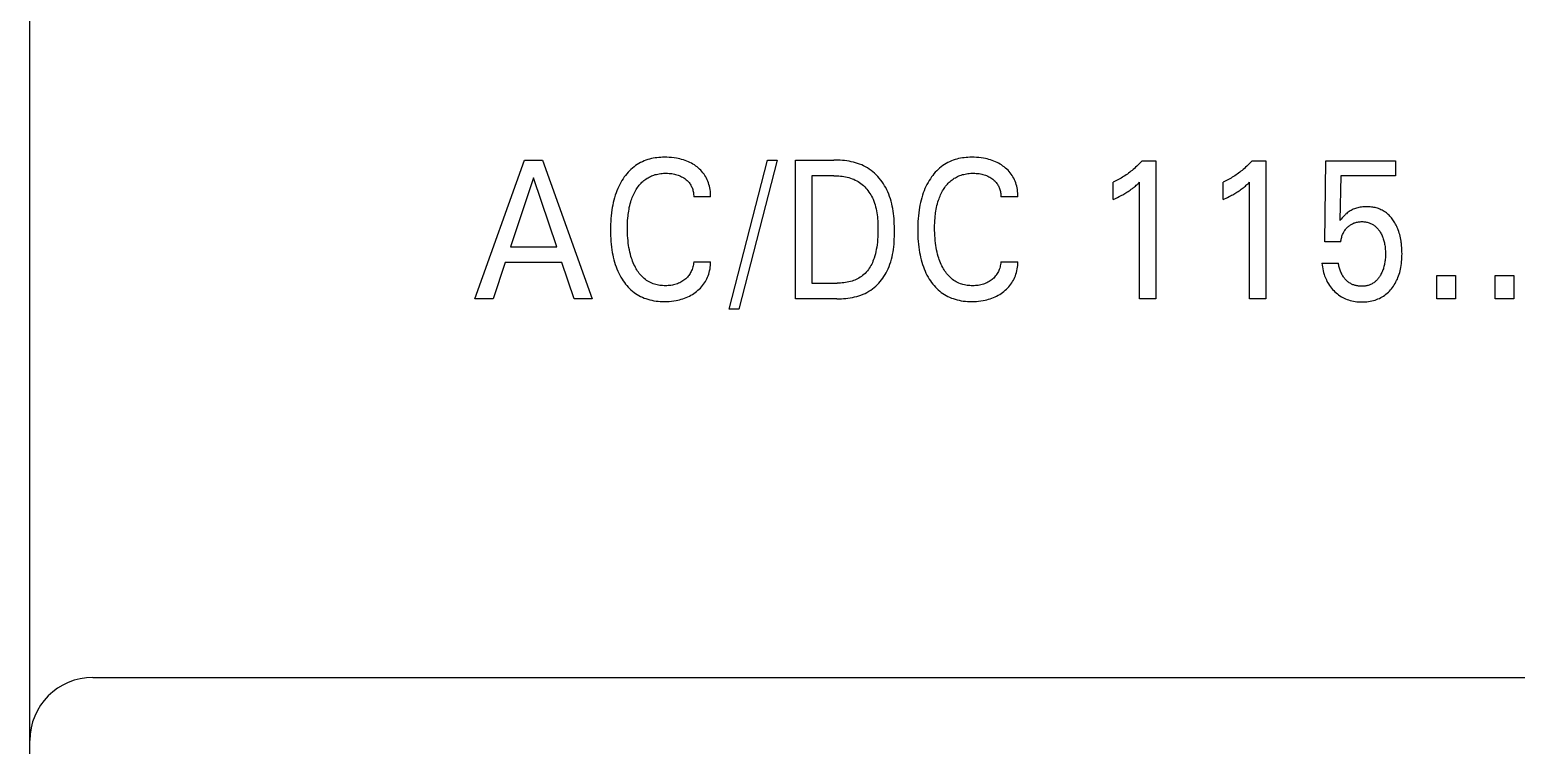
# Model space of a CAD drawing. Extents: x 0 to 420, y 0 to 297.
# Drawn here: x 133.06 to 156.61, y 224.89 to 236.23 of the extents above; entities that cross this region are included whole.
import ezdxf

# ---------------------------------------------------------------- set-up
doc = ezdxf.new("R2010")
doc.units = 0
doc.header["$LTSCALE"] = 23.1
doc.layers.add('10000_FRONT', color=7, linetype='CONTINUOUS')

msp = doc.modelspace()

# ---------------------------------------------------------------- linework, layer by layer
at = {"layer": '10000_FRONT', "color": 7, "linetype": 'CONTINUOUS'}
for p, q in [((133.06, 159.468), (133.06, 247.468)), ((140.11, 231.968), (140.896, 234.168)), ((140.896, 234.168), (141.183, 234.168)), ((141.183, 234.168), (141.969, 231.968)), ((142.684, 234.096), (142.658, 234.079)), ((142.71, 234.112), (142.684, 234.096)), ((142.737, 234.127), (142.71, 234.112)), ((142.765, 234.141), (142.737, 234.127)), ((142.793, 234.153), (142.765, 234.141)), ((142.822, 234.164), (142.793, 234.153)), ((142.852, 234.174), (142.822, 234.164)), ((142.88, 234.183), (142.852, 234.174)), ((142.909, 234.19), (142.88, 234.183)), ((142.938, 234.196), (142.909, 234.19)), ((142.968, 234.201), (142.938, 234.196)), ((142.997, 234.205), (142.968, 234.201)), ((143.027, 234.208), (142.997, 234.205)), ((143.056, 234.21), (143.027, 234.208)), ((143.086, 234.212), (143.056, 234.21)), ((143.116, 234.212), (143.086, 234.212)), ((143.154, 234.212), (143.116, 234.212)), ((143.192, 234.21), (143.154, 234.212)), ((143.229, 234.207), (143.192, 234.21)), ((143.267, 234.202), (143.229, 234.207)), ((143.304, 234.197), (143.267, 234.202)), ((143.332, 234.191), (143.304, 234.197)), ((143.36, 234.185), (143.332, 234.191)), ((143.387, 234.178), (143.36, 234.185)), ((143.415, 234.17), (143.387, 234.178)), ((143.442, 234.161), (143.415, 234.17)), ((143.469, 234.15), (143.442, 234.161)), ((143.494, 234.14), (143.469, 234.15)), ((143.518, 234.128), (143.494, 234.14)), ((143.542, 234.116), (143.518, 234.128)), ((143.566, 234.103), (143.542, 234.116)), ((143.589, 234.089), (143.566, 234.103)), ((143.611, 234.073), (143.589, 234.089)), ((144.139, 231.803), (144.748, 234.168)), ((144.903, 234.168), (144.294, 231.803)), ((144.748, 234.168), (144.903, 234.168)), ((145.19, 231.968), (145.19, 234.168)), ((145.19, 234.168), (145.797, 234.168)), ((145.831, 234.168), (145.797, 234.168)), ((145.866, 234.167), (145.831, 234.168)), ((145.9, 234.165), (145.866, 234.167)), ((145.935, 234.162), (145.9, 234.165)), ((145.97, 234.159), (145.935, 234.162)), ((146.005, 234.154), (145.97, 234.159)), ((146.04, 234.148), (146.005, 234.154)), ((146.074, 234.141), (146.04, 234.148)), ((146.108, 234.133), (146.074, 234.141)), ((146.142, 234.124), (146.108, 234.133)), ((146.175, 234.114), (146.142, 234.124)), ((146.207, 234.103), (146.175, 234.114)), ((146.24, 234.09), (146.207, 234.103)), ((146.271, 234.075), (146.24, 234.09)), ((147.551, 234.096), (147.525, 234.079)), ((147.577, 234.112), (147.551, 234.096)), ((147.604, 234.127), (147.577, 234.112)), ((147.632, 234.141), (147.604, 234.127)), ((147.661, 234.153), (147.632, 234.141)), ((147.689, 234.164), (147.661, 234.153)), ((147.719, 234.174), (147.689, 234.164)), ((147.747, 234.183), (147.719, 234.174)), ((147.776, 234.19), (147.747, 234.183)), ((147.805, 234.196), (147.776, 234.19)), ((147.835, 234.201), (147.805, 234.196)), ((147.864, 234.205), (147.835, 234.201)), ((147.894, 234.208), (147.864, 234.205)), ((147.924, 234.21), (147.894, 234.208)), ((147.953, 234.212), (147.924, 234.21)), ((147.983, 234.212), (147.953, 234.212)), ((148.021, 234.212), (147.983, 234.212)), ((148.059, 234.21), (148.021, 234.212)), ((148.096, 234.207), (148.059, 234.21)), ((148.134, 234.202), (148.096, 234.207)), ((148.171, 234.197), (148.134, 234.202)), ((148.199, 234.191), (148.171, 234.197)), ((148.227, 234.185), (148.199, 234.191)), ((148.255, 234.178), (148.227, 234.185)), ((148.282, 234.17), (148.255, 234.178)), ((148.309, 234.161), (148.282, 234.17)), ((148.336, 234.15), (148.309, 234.161)), ((148.361, 234.14), (148.336, 234.15)), ((148.385, 234.128), (148.361, 234.14)), ((148.409, 234.116), (148.385, 234.128)), ((148.433, 234.103), (148.409, 234.116)), ((148.456, 234.089), (148.433, 234.103)), ((148.478, 234.073), (148.456, 234.089)), ((150.615, 234.085), (150.597, 234.068)), ((150.632, 234.102), (150.615, 234.085)), ((150.649, 234.12), (150.632, 234.102)), ((150.666, 234.138), (150.649, 234.12)), ((150.683, 234.156), (150.666, 234.138)), ((150.683, 234.156), (150.9, 234.156)), ((150.9, 234.156), (150.9, 231.968)), ((152.357, 234.085), (152.339, 234.068)), ((152.374, 234.102), (152.357, 234.085)), ((152.391, 234.12), (152.374, 234.102)), ((152.408, 234.138), (152.391, 234.12)), ((152.424, 234.156), (152.408, 234.138)), ((152.424, 234.156), (152.641, 234.156)), ((152.641, 234.156), (152.641, 231.968)), ((153.575, 232.87), (153.591, 234.156)), ((153.591, 234.156), (154.699, 234.156)), ((154.699, 234.156), (154.699, 233.916)), ((141.041, 233.885), (140.674, 232.792)), ((141.408, 232.792), (141.041, 233.885)), ((142.461, 233.872), (142.442, 233.842)), ((142.479, 233.899), (142.461, 233.872)), ((142.498, 233.924), (142.479, 233.899)), ((142.518, 233.949), (142.498, 233.924)), ((142.539, 233.974), (142.518, 233.949)), ((142.561, 233.997), (142.539, 233.974)), ((142.584, 234.019), (142.561, 233.997)), ((142.608, 234.041), (142.584, 234.019)), ((142.633, 234.061), (142.608, 234.041)), ((142.658, 234.079), (142.633, 234.061)), ((142.791, 233.843), (142.806, 233.855)), ((142.806, 233.855), (142.823, 233.867)), ((142.823, 233.867), (142.84, 233.878)), ((142.84, 233.878), (142.857, 233.888)), ((142.857, 233.888), (142.875, 233.898)), ((142.875, 233.898), (142.893, 233.907)), ((142.893, 233.907), (142.911, 233.915)), ((142.911, 233.915), (142.93, 233.922)), ((142.93, 233.922), (142.949, 233.929)), ((142.949, 233.929), (142.97, 233.936)), ((142.97, 233.936), (142.991, 233.941)), ((142.991, 233.941), (143.013, 233.946)), ((143.013, 233.946), (143.034, 233.95)), ((143.034, 233.95), (143.056, 233.953)), ((143.056, 233.953), (143.078, 233.955)), ((143.078, 233.955), (143.099, 233.957)), ((143.099, 233.957), (143.121, 233.958)), ((143.121, 233.958), (143.143, 233.958)), ((143.143, 233.958), (143.165, 233.958)), ((143.165, 233.958), (143.188, 233.956)), ((143.188, 233.956), (143.21, 233.955)), ((143.21, 233.955), (143.232, 233.952)), ((143.232, 233.952), (143.254, 233.949)), ((143.254, 233.949), (143.274, 233.945)), ((143.274, 233.945), (143.293, 233.94)), ((143.293, 233.94), (143.313, 233.934)), ((143.313, 233.934), (143.332, 233.928)), ((143.332, 233.928), (143.351, 233.921)), ((143.351, 233.921), (143.369, 233.913)), ((143.369, 233.913), (143.386, 233.904)), ((143.386, 233.904), (143.403, 233.895)), ((143.403, 233.895), (143.42, 233.885)), ((143.42, 233.885), (143.436, 233.874)), ((143.436, 233.874), (143.449, 233.864)), ((143.449, 233.864), (143.461, 233.854)), ((143.461, 233.854), (143.473, 233.844)), ((143.632, 234.058), (143.611, 234.073)), ((143.653, 234.041), (143.632, 234.058)), ((143.673, 234.024), (143.653, 234.041)), ((143.691, 234.005), (143.673, 234.024)), ((143.709, 233.986), (143.691, 234.005)), ((143.726, 233.966), (143.709, 233.986)), ((143.742, 233.945), (143.726, 233.966)), ((143.757, 233.924), (143.742, 233.945)), ((143.77, 233.901), (143.757, 233.924)), ((143.783, 233.879), (143.77, 233.901)), ((143.794, 233.855), (143.783, 233.879)), ((143.804, 233.831), (143.794, 233.855)), ((145.452, 233.919), (145.452, 232.218)), ((145.797, 233.919), (145.452, 233.919)), ((145.797, 233.919), (145.823, 233.919)), ((145.823, 233.919), (145.85, 233.918)), ((145.85, 233.918), (145.877, 233.916)), ((145.877, 233.916), (145.904, 233.914)), ((145.904, 233.914), (145.932, 233.91)), ((145.932, 233.91), (145.959, 233.906)), ((145.959, 233.906), (145.985, 233.901)), ((145.985, 233.901), (146.012, 233.896)), ((146.012, 233.896), (146.038, 233.889)), ((146.038, 233.889), (146.064, 233.881)), ((146.064, 233.881), (146.09, 233.872)), ((146.09, 233.872), (146.115, 233.862)), ((146.115, 233.862), (146.139, 233.851)), ((146.139, 233.851), (146.163, 233.839)), ((146.302, 234.06), (146.271, 234.075)), ((146.332, 234.043), (146.302, 234.06)), ((146.361, 234.023), (146.332, 234.043)), ((146.39, 234.003), (146.361, 234.023)), ((146.418, 233.98), (146.39, 234.003)), ((146.445, 233.957), (146.418, 233.98)), ((146.471, 233.932), (146.445, 233.957)), ((146.496, 233.906), (146.471, 233.932)), ((146.519, 233.879), (146.496, 233.906)), ((146.542, 233.85), (146.519, 233.879)), ((146.563, 233.821), (146.542, 233.85)), ((147.328, 233.872), (147.309, 233.842)), ((147.346, 233.899), (147.328, 233.872)), ((147.365, 233.924), (147.346, 233.899)), ((147.385, 233.949), (147.365, 233.924)), ((147.406, 233.974), (147.385, 233.949)), ((147.428, 233.997), (147.406, 233.974)), ((147.451, 234.019), (147.428, 233.997)), ((147.475, 234.041), (147.451, 234.019)), ((147.5, 234.061), (147.475, 234.041)), ((147.525, 234.079), (147.5, 234.061)), ((147.658, 233.843), (147.674, 233.855)), ((147.674, 233.855), (147.69, 233.867)), ((147.69, 233.867), (147.707, 233.878)), ((147.707, 233.878), (147.724, 233.888)), ((147.724, 233.888), (147.742, 233.898)), ((147.742, 233.898), (147.76, 233.907)), ((147.76, 233.907), (147.779, 233.915)), ((147.779, 233.915), (147.797, 233.922)), ((147.797, 233.922), (147.816, 233.929)), ((147.816, 233.929), (147.837, 233.936)), ((147.837, 233.936), (147.858, 233.941)), ((147.858, 233.941), (147.88, 233.946)), ((147.88, 233.946), (147.901, 233.95)), ((147.901, 233.95), (147.923, 233.953)), ((147.923, 233.953), (147.945, 233.955)), ((147.945, 233.955), (147.967, 233.957)), ((147.967, 233.957), (147.988, 233.958)), ((147.988, 233.958), (148.01, 233.958)), ((148.01, 233.958), (148.033, 233.958)), ((148.033, 233.958), (148.055, 233.956)), ((148.055, 233.956), (148.077, 233.955)), ((148.077, 233.955), (148.099, 233.952)), ((148.099, 233.952), (148.121, 233.949)), ((148.121, 233.949), (148.141, 233.945)), ((148.141, 233.945), (148.16, 233.94)), ((148.16, 233.94), (148.18, 233.934)), ((148.18, 233.934), (148.199, 233.928)), ((148.199, 233.928), (148.218, 233.921)), ((148.218, 233.921), (148.236, 233.913)), ((148.236, 233.913), (148.254, 233.904)), ((148.254, 233.904), (148.271, 233.895)), ((148.271, 233.895), (148.287, 233.885)), ((148.287, 233.885), (148.303, 233.874)), ((148.303, 233.874), (148.316, 233.864)), ((148.316, 233.864), (148.328, 233.854)), ((148.328, 233.854), (148.34, 233.844)), ((148.499, 234.058), (148.478, 234.073)), ((148.52, 234.041), (148.499, 234.058)), ((148.54, 234.024), (148.52, 234.041)), ((148.559, 234.005), (148.54, 234.024)), ((148.577, 233.986), (148.559, 234.005)), ((148.594, 233.966), (148.577, 233.986)), ((148.609, 233.945), (148.594, 233.966)), ((148.624, 233.924), (148.609, 233.945)), ((148.637, 233.901), (148.624, 233.924)), ((148.65, 233.879), (148.637, 233.901)), ((148.661, 233.855), (148.65, 233.879)), ((148.671, 233.831), (148.661, 233.855)), ((150.308, 233.859), (150.288, 233.848)), ((150.329, 233.87), (150.308, 233.859)), ((150.349, 233.882), (150.329, 233.87)), ((150.37, 233.894), (150.349, 233.882)), ((150.39, 233.906), (150.37, 233.894)), ((150.41, 233.919), (150.39, 233.906)), ((150.429, 233.933), (150.41, 233.919)), ((150.449, 233.946), (150.429, 233.933)), ((150.468, 233.96), (150.449, 233.946)), ((150.487, 233.974), (150.468, 233.96)), ((150.506, 233.989), (150.487, 233.974)), ((150.524, 234.004), (150.506, 233.989)), ((150.542, 234.019), (150.524, 234.004)), ((150.561, 234.035), (150.542, 234.019)), ((150.579, 234.052), (150.561, 234.035)), ((150.597, 234.068), (150.579, 234.052)), ((152.05, 233.859), (152.029, 233.848)), ((152.071, 233.87), (152.05, 233.859)), ((152.091, 233.882), (152.071, 233.87)), ((152.111, 233.894), (152.091, 233.882)), ((152.131, 233.906), (152.111, 233.894)), ((152.151, 233.919), (152.131, 233.906)), ((152.171, 233.933), (152.151, 233.919)), ((152.19, 233.946), (152.171, 233.933)), ((152.21, 233.96), (152.19, 233.946)), ((152.229, 233.974), (152.21, 233.96)), ((152.247, 233.989), (152.229, 233.974)), ((152.266, 234.004), (152.247, 233.989)), ((152.284, 234.019), (152.266, 234.004)), ((152.303, 234.035), (152.284, 234.019)), ((152.321, 234.052), (152.303, 234.035)), ((152.339, 234.068), (152.321, 234.052)), ((153.831, 233.916), (153.816, 233.208)), ((154.699, 233.916), (153.831, 233.916)), ((142.349, 233.647), (142.336, 233.609)), ((142.362, 233.681), (142.349, 233.647)), ((142.376, 233.714), (142.362, 233.681)), ((142.391, 233.747), (142.376, 233.714)), ((142.406, 233.779), (142.391, 233.747)), ((142.423, 233.811), (142.406, 233.779)), ((142.442, 233.842), (142.423, 233.811)), ((142.615, 233.597), (142.624, 233.618)), ((142.624, 233.618), (142.634, 233.639)), ((142.634, 233.639), (142.644, 233.659)), ((142.644, 233.659), (142.655, 233.679)), ((142.655, 233.679), (142.667, 233.699)), ((142.667, 233.699), (142.678, 233.717)), ((142.678, 233.717), (142.69, 233.734)), ((142.69, 233.734), (142.703, 233.752)), ((142.703, 233.752), (142.716, 233.768)), ((142.716, 233.768), (142.73, 233.784)), ((142.73, 233.784), (142.744, 233.8)), ((142.744, 233.8), (142.759, 233.815)), ((142.759, 233.815), (142.774, 233.829)), ((142.774, 233.829), (142.791, 233.843)), ((143.473, 233.844), (143.485, 233.833)), ((143.485, 233.833), (143.495, 233.822)), ((143.495, 233.822), (143.506, 233.81)), ((143.506, 233.81), (143.515, 233.797)), ((143.515, 233.797), (143.524, 233.785)), ((143.524, 233.785), (143.532, 233.772)), ((143.532, 233.772), (143.54, 233.758)), ((143.54, 233.758), (143.546, 233.744)), ((143.546, 233.744), (143.553, 233.73)), ((143.553, 233.73), (143.558, 233.716)), ((143.558, 233.716), (143.563, 233.701)), ((143.563, 233.701), (143.567, 233.685)), ((143.567, 233.685), (143.571, 233.669)), ((143.571, 233.669), (143.574, 233.652)), ((143.574, 233.652), (143.576, 233.635)), ((143.576, 233.635), (143.578, 233.619)), ((143.578, 233.619), (143.579, 233.602)), ((143.813, 233.807), (143.804, 233.831)), ((143.821, 233.782), (143.813, 233.807)), ((143.829, 233.755), (143.821, 233.782)), ((143.835, 233.727), (143.829, 233.755)), ((143.84, 233.699), (143.835, 233.727)), ((143.844, 233.67), (143.84, 233.699)), ((143.846, 233.642), (143.844, 233.67)), ((143.847, 233.614), (143.846, 233.642)), ((146.163, 233.839), (146.186, 233.826)), ((146.186, 233.826), (146.208, 233.811)), ((146.208, 233.811), (146.229, 233.796)), ((146.229, 233.796), (146.249, 233.779)), ((146.249, 233.779), (146.269, 233.762)), ((146.269, 233.762), (146.288, 233.743)), ((146.288, 233.743), (146.306, 233.724)), ((146.306, 233.724), (146.323, 233.704)), ((146.323, 233.704), (146.34, 233.683)), ((146.34, 233.683), (146.355, 233.661)), ((146.355, 233.661), (146.37, 233.639)), ((146.37, 233.639), (146.384, 233.616)), ((146.384, 233.616), (146.397, 233.593)), ((146.584, 233.791), (146.563, 233.821)), ((146.603, 233.761), (146.584, 233.791)), ((146.621, 233.73), (146.603, 233.761)), ((146.637, 233.698), (146.621, 233.73)), ((146.653, 233.665), (146.637, 233.698)), ((146.668, 233.628), (146.653, 233.665)), ((146.683, 233.591), (146.668, 233.628)), ((147.216, 233.647), (147.204, 233.609)), ((147.229, 233.681), (147.216, 233.647)), ((147.243, 233.714), (147.229, 233.681)), ((147.258, 233.747), (147.243, 233.714)), ((147.274, 233.779), (147.258, 233.747)), ((147.291, 233.811), (147.274, 233.779)), ((147.309, 233.842), (147.291, 233.811)), ((147.482, 233.597), (147.491, 233.618)), ((147.491, 233.618), (147.501, 233.639)), ((147.501, 233.639), (147.511, 233.659)), ((147.511, 233.659), (147.522, 233.679)), ((147.522, 233.679), (147.534, 233.699)), ((147.534, 233.699), (147.546, 233.717)), ((147.546, 233.717), (147.558, 233.734)), ((147.558, 233.734), (147.57, 233.752)), ((147.57, 233.752), (147.583, 233.768)), ((147.583, 233.768), (147.597, 233.784)), ((147.597, 233.784), (147.611, 233.8)), ((147.611, 233.8), (147.626, 233.815)), ((147.626, 233.815), (147.642, 233.829)), ((147.642, 233.829), (147.658, 233.843)), ((148.34, 233.844), (148.352, 233.833)), ((148.352, 233.833), (148.362, 233.822)), ((148.362, 233.822), (148.373, 233.81)), ((148.373, 233.81), (148.382, 233.797)), ((148.382, 233.797), (148.391, 233.785)), ((148.391, 233.785), (148.399, 233.772)), ((148.399, 233.772), (148.407, 233.758)), ((148.407, 233.758), (148.413, 233.744)), ((148.413, 233.744), (148.42, 233.73)), ((148.42, 233.73), (148.425, 233.716)), ((148.425, 233.716), (148.43, 233.701)), ((148.43, 233.701), (148.434, 233.685)), ((148.434, 233.685), (148.438, 233.669)), ((148.438, 233.669), (148.441, 233.652)), ((148.441, 233.652), (148.443, 233.635)), ((148.443, 233.635), (148.445, 233.619)), ((148.445, 233.619), (148.446, 233.602)), ((148.68, 233.807), (148.671, 233.831)), ((148.688, 233.782), (148.68, 233.807)), ((148.696, 233.755), (148.688, 233.782)), ((148.702, 233.727), (148.696, 233.755)), ((148.707, 233.699), (148.702, 233.727)), ((148.711, 233.67), (148.707, 233.699)), ((148.713, 233.642), (148.711, 233.67)), ((148.714, 233.614), (148.713, 233.642)), ((150.245, 233.827), (150.224, 233.818)), ((150.224, 233.543), (150.224, 233.818)), ((150.267, 233.838), (150.245, 233.827)), ((150.288, 233.848), (150.267, 233.838)), ((150.359, 233.609), (150.376, 233.618)), ((150.376, 233.618), (150.393, 233.628)), ((150.393, 233.628), (150.41, 233.637)), ((150.41, 233.637), (150.426, 233.647)), ((150.426, 233.647), (150.443, 233.658)), ((150.443, 233.658), (150.46, 233.669)), ((150.46, 233.669), (150.478, 233.68)), ((150.478, 233.68), (150.495, 233.692)), ((150.495, 233.692), (150.511, 233.704)), ((150.511, 233.704), (150.528, 233.716)), ((150.528, 233.716), (150.54, 233.726)), ((150.54, 233.726), (150.552, 233.735)), ((150.552, 233.735), (150.564, 233.745)), ((150.564, 233.745), (150.577, 233.756)), ((150.577, 233.756), (150.589, 233.767)), ((150.589, 233.767), (150.602, 233.778)), ((150.602, 233.778), (150.616, 233.791)), ((150.616, 233.791), (150.63, 233.803)), ((150.63, 233.803), (150.643, 233.816)), ((150.643, 231.968), (150.643, 233.816)), ((151.987, 233.827), (151.966, 233.818)), ((151.966, 233.543), (151.966, 233.818)), ((152.008, 233.838), (151.987, 233.827)), ((152.029, 233.848), (152.008, 233.838)), ((152.101, 233.609), (152.118, 233.618)), ((152.118, 233.618), (152.135, 233.628)), ((152.135, 233.628), (152.151, 233.637)), ((152.151, 233.637), (152.168, 233.647)), ((152.168, 233.647), (152.185, 233.658)), ((152.185, 233.658), (152.202, 233.669)), ((152.202, 233.669), (152.219, 233.68)), ((152.219, 233.68), (152.236, 233.692)), ((152.236, 233.692), (152.253, 233.704)), ((152.253, 233.704), (152.27, 233.716)), ((152.27, 233.716), (152.282, 233.726)), ((152.282, 233.726), (152.294, 233.735)), ((152.294, 233.735), (152.305, 233.745)), ((152.305, 233.745), (152.318, 233.756)), ((152.318, 233.756), (152.331, 233.767)), ((152.331, 233.767), (152.344, 233.778)), ((152.344, 233.778), (152.358, 233.791)), ((152.358, 233.791), (152.371, 233.803)), ((152.371, 233.803), (152.385, 233.816)), ((152.385, 231.968), (152.385, 233.816)), ((142.289, 233.415), (142.282, 233.376)), ((142.296, 233.455), (142.289, 233.415)), ((142.305, 233.494), (142.296, 233.455)), ((142.314, 233.533), (142.305, 233.494)), ((142.325, 233.571), (142.314, 233.533)), ((142.336, 233.609), (142.325, 233.571)), ((142.549, 233.36), (142.554, 233.389)), ((142.554, 233.389), (142.559, 233.418)), ((142.559, 233.418), (142.566, 233.447)), ((142.566, 233.447), (142.573, 233.475)), ((142.573, 233.475), (142.581, 233.504)), ((142.581, 233.504), (142.59, 233.532)), ((142.59, 233.532), (142.598, 233.554)), ((142.598, 233.554), (142.606, 233.575)), ((142.606, 233.575), (142.615, 233.597)), ((143.579, 233.602), (143.579, 233.585)), ((143.847, 233.585), (143.579, 233.585)), ((143.847, 233.585), (143.847, 233.614)), ((146.397, 233.593), (146.409, 233.569)), ((146.409, 233.569), (146.42, 233.545)), ((146.42, 233.545), (146.432, 233.516)), ((146.432, 233.516), (146.443, 233.486)), ((146.443, 233.486), (146.453, 233.456)), ((146.453, 233.456), (146.461, 233.426)), ((146.461, 233.426), (146.469, 233.395)), ((146.469, 233.395), (146.475, 233.364)), ((146.695, 233.553), (146.683, 233.591)), ((146.707, 233.515), (146.695, 233.553)), ((146.717, 233.476), (146.707, 233.515)), ((146.725, 233.438), (146.717, 233.476)), ((146.733, 233.398), (146.725, 233.438)), ((146.739, 233.359), (146.733, 233.398)), ((147.156, 233.415), (147.15, 233.376)), ((147.163, 233.455), (147.156, 233.415)), ((147.172, 233.494), (147.163, 233.455)), ((147.181, 233.533), (147.172, 233.494)), ((147.192, 233.571), (147.181, 233.533)), ((147.204, 233.609), (147.192, 233.571)), ((147.416, 233.36), (147.421, 233.389)), ((147.421, 233.389), (147.426, 233.418)), ((147.426, 233.418), (147.433, 233.447)), ((147.433, 233.447), (147.44, 233.475)), ((147.44, 233.475), (147.448, 233.504)), ((147.448, 233.504), (147.457, 233.532)), ((147.457, 233.532), (147.465, 233.554)), ((147.465, 233.554), (147.473, 233.575)), ((147.473, 233.575), (147.482, 233.597)), ((148.446, 233.602), (148.446, 233.585)), ((148.714, 233.585), (148.446, 233.585)), ((148.714, 233.585), (148.714, 233.614)), ((150.224, 233.543), (150.248, 233.554)), ((150.248, 233.554), (150.271, 233.565)), ((150.271, 233.565), (150.295, 233.576)), ((150.295, 233.576), (150.318, 233.588)), ((150.318, 233.588), (150.342, 233.6)), ((150.342, 233.6), (150.359, 233.609)), ((151.966, 233.543), (151.99, 233.554)), ((151.99, 233.554), (152.013, 233.565)), ((152.013, 233.565), (152.037, 233.576)), ((152.037, 233.576), (152.06, 233.588)), ((152.06, 233.588), (152.083, 233.6)), ((152.083, 233.6), (152.101, 233.609)), ((154.01, 233.379), (153.994, 233.37)), ((154.028, 233.387), (154.01, 233.379)), ((154.045, 233.394), (154.028, 233.387)), ((154.063, 233.4), (154.045, 233.394)), ((154.081, 233.406), (154.063, 233.4)), ((154.099, 233.411), (154.081, 233.406)), ((154.118, 233.416), (154.099, 233.411)), ((154.138, 233.419), (154.118, 233.416)), ((154.158, 233.423), (154.138, 233.419)), ((154.179, 233.425), (154.158, 233.423)), ((154.199, 233.427), (154.179, 233.425)), ((154.22, 233.428), (154.199, 233.427)), ((154.241, 233.428), (154.22, 233.428)), ((154.26, 233.428), (154.241, 233.428)), ((154.279, 233.427), (154.26, 233.428)), ((154.298, 233.425), (154.279, 233.427)), ((154.317, 233.423), (154.298, 233.425)), ((154.336, 233.421), (154.317, 233.423)), ((154.355, 233.417), (154.336, 233.421)), ((154.373, 233.413), (154.355, 233.417)), ((154.392, 233.409), (154.373, 233.413)), ((154.41, 233.403), (154.392, 233.409)), ((154.429, 233.397), (154.41, 233.403)), ((154.448, 233.389), (154.429, 233.397)), ((154.466, 233.381), (154.448, 233.389)), ((154.484, 233.372), (154.466, 233.381)), ((142.262, 233.149), (142.261, 233.104)), ((142.264, 233.195), (142.262, 233.149)), ((142.267, 233.24), (142.264, 233.195)), ((142.271, 233.286), (142.267, 233.24)), ((142.276, 233.331), (142.271, 233.286)), ((142.282, 233.376), (142.276, 233.331)), ((142.529, 233.132), (142.53, 233.17)), ((142.53, 233.17), (142.532, 233.208)), ((142.532, 233.208), (142.535, 233.246)), ((142.535, 233.246), (142.538, 233.283)), ((142.538, 233.283), (142.541, 233.307)), ((142.541, 233.307), (142.544, 233.33)), ((142.544, 233.33), (142.549, 233.36)), ((146.475, 233.364), (146.481, 233.332)), ((146.481, 233.332), (146.485, 233.301)), ((146.485, 233.301), (146.489, 233.269)), ((146.489, 233.269), (146.492, 233.238)), ((146.492, 233.238), (146.494, 233.206)), ((146.494, 233.206), (146.496, 233.174)), ((146.496, 233.174), (146.497, 233.142)), ((146.745, 233.319), (146.739, 233.359)), ((146.749, 233.279), (146.745, 233.319)), ((146.753, 233.239), (146.749, 233.279)), ((146.755, 233.199), (146.753, 233.239)), ((146.757, 233.158), (146.755, 233.199)), ((146.759, 233.118), (146.757, 233.158)), ((147.129, 233.149), (147.128, 233.104)), ((147.131, 233.195), (147.129, 233.149)), ((147.134, 233.24), (147.131, 233.195)), ((147.138, 233.286), (147.134, 233.24)), ((147.143, 233.331), (147.138, 233.286)), ((147.15, 233.376), (147.143, 233.331)), ((147.396, 233.132), (147.397, 233.17)), ((147.397, 233.17), (147.399, 233.208)), ((147.399, 233.208), (147.402, 233.246)), ((147.402, 233.246), (147.405, 233.283)), ((147.405, 233.283), (147.408, 233.307)), ((147.408, 233.307), (147.411, 233.33)), ((147.411, 233.33), (147.416, 233.36)), ((153.834, 233.23), (153.816, 233.208)), ((153.853, 233.251), (153.834, 233.23)), ((153.869, 233.27), (153.853, 233.251)), ((153.887, 233.288), (153.869, 233.27)), ((153.897, 233.298), (153.887, 233.288)), ((153.907, 233.308), (153.897, 233.298)), ((153.918, 233.317), (153.907, 233.308)), ((153.932, 233.329), (153.918, 233.317)), ((153.947, 233.34), (153.932, 233.329)), ((153.962, 233.351), (153.947, 233.34)), ((153.978, 233.361), (153.962, 233.351)), ((153.994, 233.37), (153.978, 233.361)), ((153.983, 233.14), (153.994, 233.147)), ((153.994, 233.147), (154.006, 233.153)), ((154.006, 233.153), (154.018, 233.159)), ((154.018, 233.159), (154.03, 233.165)), ((154.03, 233.165), (154.042, 233.17)), ((154.042, 233.17), (154.055, 233.174)), ((154.055, 233.174), (154.068, 233.178)), ((154.068, 233.178), (154.081, 233.181)), ((154.081, 233.181), (154.095, 233.184)), ((154.095, 233.184), (154.108, 233.187)), ((154.108, 233.187), (154.122, 233.189)), ((154.122, 233.189), (154.136, 233.19)), ((154.136, 233.19), (154.151, 233.191)), ((154.151, 233.191), (154.165, 233.191)), ((154.165, 233.191), (154.179, 233.191)), ((154.179, 233.191), (154.193, 233.19)), ((154.193, 233.19), (154.208, 233.189)), ((154.208, 233.189), (154.222, 233.187)), ((154.222, 233.187), (154.236, 233.184)), ((154.236, 233.184), (154.25, 233.182)), ((154.25, 233.182), (154.264, 233.178)), ((154.264, 233.178), (154.277, 233.174)), ((154.277, 233.174), (154.29, 233.169)), ((154.29, 233.169), (154.303, 233.164)), ((154.303, 233.164), (154.315, 233.159)), ((154.315, 233.159), (154.327, 233.153)), ((154.327, 233.153), (154.338, 233.146)), ((154.338, 233.146), (154.35, 233.139)), ((154.502, 233.363), (154.484, 233.372)), ((154.519, 233.352), (154.502, 233.363)), ((154.536, 233.341), (154.519, 233.352)), ((154.552, 233.329), (154.536, 233.341)), ((154.566, 233.318), (154.552, 233.329)), ((154.58, 233.305), (154.566, 233.318)), ((154.594, 233.293), (154.58, 233.305)), ((154.607, 233.279), (154.594, 233.293)), ((154.62, 233.266), (154.607, 233.279)), ((154.632, 233.251), (154.62, 233.266)), ((154.643, 233.237), (154.632, 233.251)), ((154.655, 233.222), (154.643, 233.237)), ((154.665, 233.206), (154.655, 233.222)), ((154.677, 233.189), (154.665, 233.206)), ((154.687, 233.171), (154.677, 233.189)), ((154.697, 233.153), (154.687, 233.171)), ((154.707, 233.135), (154.697, 233.153)), ((142.261, 233.104), (142.26, 233.058)), ((142.26, 233.058), (142.261, 233.013)), ((142.261, 233.013), (142.262, 232.968)), ((142.262, 232.968), (142.264, 232.923)), ((142.264, 232.923), (142.267, 232.878)), ((142.529, 233.094), (142.529, 233.132)), ((142.529, 233.053), (142.529, 233.094)), ((142.53, 233.013), (142.529, 233.053)), ((142.532, 232.972), (142.53, 233.013)), ((142.535, 232.931), (142.532, 232.972)), ((142.538, 232.891), (142.535, 232.931)), ((146.494, 232.95), (146.491, 232.907)), ((146.496, 232.993), (146.494, 232.95)), ((146.497, 233.035), (146.496, 232.993)), ((146.497, 233.142), (146.498, 233.11)), ((146.498, 233.079), (146.497, 233.035)), ((146.498, 233.11), (146.498, 233.079)), ((146.755, 232.873), (146.757, 232.914)), ((146.757, 232.914), (146.758, 232.955)), ((146.758, 232.955), (146.759, 232.996)), ((146.759, 233.077), (146.759, 233.118)), ((146.76, 233.036), (146.759, 233.077)), ((146.759, 232.996), (146.76, 233.036)), ((147.128, 233.104), (147.127, 233.058)), ((147.127, 233.058), (147.128, 233.013)), ((147.128, 233.013), (147.129, 232.968)), ((147.129, 232.968), (147.131, 232.923)), ((147.131, 232.923), (147.134, 232.878)), ((147.396, 233.094), (147.396, 233.132)), ((147.396, 233.053), (147.396, 233.094)), ((147.397, 233.013), (147.396, 233.053)), ((147.399, 232.972), (147.397, 233.013)), ((147.402, 232.931), (147.399, 232.972)), ((147.405, 232.891), (147.402, 232.931)), ((153.835, 232.901), (153.837, 232.916)), ((153.837, 232.916), (153.841, 232.932)), ((153.841, 232.932), (153.845, 232.947)), ((153.845, 232.947), (153.849, 232.962)), ((153.849, 232.962), (153.854, 232.976)), ((153.854, 232.976), (153.859, 232.99)), ((153.859, 232.99), (153.865, 233.003)), ((153.865, 233.003), (153.871, 233.016)), ((153.871, 233.016), (153.878, 233.029)), ((153.878, 233.029), (153.886, 233.041)), ((153.886, 233.041), (153.894, 233.053)), ((153.894, 233.053), (153.902, 233.065)), ((153.902, 233.065), (153.911, 233.076)), ((153.911, 233.076), (153.921, 233.086)), ((153.921, 233.086), (153.931, 233.097)), ((153.931, 233.097), (153.941, 233.107)), ((153.941, 233.107), (153.951, 233.116)), ((153.951, 233.116), (153.961, 233.124)), ((153.961, 233.124), (153.972, 233.132)), ((153.972, 233.132), (153.983, 233.14)), ((154.35, 233.139), (154.361, 233.131)), ((154.361, 233.131), (154.371, 233.123)), ((154.371, 233.123), (154.382, 233.114)), ((154.382, 233.114), (154.393, 233.104)), ((154.393, 233.104), (154.403, 233.094)), ((154.403, 233.094), (154.412, 233.083)), ((154.412, 233.083), (154.422, 233.073)), ((154.422, 233.073), (154.43, 233.061)), ((154.43, 233.061), (154.439, 233.05)), ((154.439, 233.05), (154.447, 233.038)), ((154.447, 233.038), (154.455, 233.024)), ((154.455, 233.024), (154.464, 233.011)), ((154.464, 233.011), (154.471, 232.996)), ((154.471, 232.996), (154.478, 232.982)), ((154.478, 232.982), (154.485, 232.967)), ((154.485, 232.967), (154.491, 232.953)), ((154.491, 232.953), (154.497, 232.938)), ((154.497, 232.938), (154.503, 232.921)), ((154.503, 232.921), (154.508, 232.905)), ((154.716, 233.116), (154.707, 233.135)), ((154.724, 233.097), (154.716, 233.116)), ((154.732, 233.078), (154.724, 233.097)), ((154.74, 233.059), (154.732, 233.078)), ((154.748, 233.034), (154.74, 233.059)), ((154.756, 233.01), (154.748, 233.034)), ((154.763, 232.985), (154.756, 233.01)), ((154.77, 232.96), (154.763, 232.985)), ((154.775, 232.934), (154.77, 232.96)), ((154.78, 232.909), (154.775, 232.934)), ((154.785, 232.883), (154.78, 232.909)), ((140.674, 232.792), (141.408, 232.792)), ((142.267, 232.878), (142.271, 232.833)), ((142.271, 232.833), (142.276, 232.788)), ((142.276, 232.788), (142.283, 232.743)), ((142.283, 232.743), (142.289, 232.704)), ((142.289, 232.704), (142.297, 232.665)), ((142.543, 232.85), (142.538, 232.891)), ((142.548, 232.815), (142.543, 232.85)), ((142.553, 232.78), (142.548, 232.815)), ((142.56, 232.745), (142.553, 232.78)), ((142.567, 232.71), (142.56, 232.745)), ((142.576, 232.675), (142.567, 232.71)), ((142.585, 232.641), (142.576, 232.675)), ((146.457, 232.682), (146.447, 232.647)), ((146.465, 232.716), (146.457, 232.682)), ((146.472, 232.751), (146.465, 232.716)), ((146.478, 232.787), (146.472, 232.751)), ((146.483, 232.822), (146.478, 232.787)), ((146.488, 232.864), (146.483, 232.822)), ((146.491, 232.907), (146.488, 232.864)), ((146.722, 232.633), (146.73, 232.673)), ((146.73, 232.673), (146.737, 232.712)), ((146.737, 232.712), (146.743, 232.752)), ((146.743, 232.752), (146.748, 232.792)), ((146.748, 232.792), (146.752, 232.833)), ((146.752, 232.833), (146.755, 232.873)), ((147.134, 232.878), (147.138, 232.833)), ((147.138, 232.833), (147.143, 232.788)), ((147.143, 232.788), (147.15, 232.743)), ((147.15, 232.743), (147.156, 232.704)), ((147.156, 232.704), (147.164, 232.665)), ((147.41, 232.85), (147.405, 232.891)), ((147.415, 232.815), (147.41, 232.85)), ((147.42, 232.78), (147.415, 232.815)), ((147.427, 232.745), (147.42, 232.78)), ((147.434, 232.71), (147.427, 232.745)), ((147.443, 232.675), (147.434, 232.71)), ((147.452, 232.641), (147.443, 232.675)), ((153.831, 232.87), (153.575, 232.87)), ((153.831, 232.87), (153.833, 232.885)), ((153.833, 232.885), (153.835, 232.901)), ((154.508, 232.905), (154.513, 232.888)), ((154.513, 232.888), (154.517, 232.871)), ((154.517, 232.871), (154.521, 232.854)), ((154.521, 232.854), (154.525, 232.837)), ((154.525, 232.837), (154.528, 232.82)), ((154.528, 232.82), (154.531, 232.797)), ((154.531, 232.797), (154.533, 232.775)), ((154.533, 232.775), (154.535, 232.752)), ((154.535, 232.752), (154.537, 232.729)), ((154.537, 232.729), (154.537, 232.707)), ((154.537, 232.707), (154.538, 232.684)), ((154.538, 232.684), (154.537, 232.662)), ((154.788, 232.863), (154.785, 232.883)), ((154.79, 232.843), (154.788, 232.863)), ((154.794, 232.811), (154.79, 232.843)), ((154.796, 232.778), (154.794, 232.811)), ((154.798, 232.746), (154.796, 232.778)), ((154.799, 232.714), (154.798, 232.746)), ((154.8, 232.681), (154.799, 232.714)), ((154.799, 232.65), (154.8, 232.681)), ((140.59, 232.542), (140.4, 231.968)), ((141.491, 232.542), (140.59, 232.542)), ((141.684, 231.968), (141.491, 232.542)), ((142.297, 232.665), (142.305, 232.626)), ((142.305, 232.626), (142.315, 232.588)), ((142.315, 232.588), (142.325, 232.549)), ((142.325, 232.549), (142.337, 232.512)), ((142.337, 232.512), (142.35, 232.474)), ((142.35, 232.474), (142.363, 232.441)), ((142.363, 232.441), (142.377, 232.408)), ((142.593, 232.615), (142.585, 232.641)), ((142.602, 232.59), (142.593, 232.615)), ((142.611, 232.564), (142.602, 232.59)), ((142.621, 232.539), (142.611, 232.564)), ((142.632, 232.514), (142.621, 232.539)), ((142.644, 232.49), (142.632, 232.514)), ((142.656, 232.466), (142.644, 232.49)), ((142.667, 232.446), (142.656, 232.466)), ((142.679, 232.427), (142.667, 232.446)), ((143.559, 232.454), (143.552, 232.435)), ((143.565, 232.473), (143.559, 232.454)), ((143.569, 232.493), (143.565, 232.473)), ((143.573, 232.512), (143.569, 232.493)), ((143.576, 232.532), (143.573, 232.512)), ((143.579, 232.552), (143.576, 232.532)), ((143.579, 232.552), (143.847, 232.552)), ((143.831, 232.413), (143.837, 232.441)), ((143.837, 232.441), (143.841, 232.468)), ((143.841, 232.468), (143.845, 232.496)), ((143.845, 232.496), (143.846, 232.524)), ((143.846, 232.524), (143.847, 232.552)), ((146.361, 232.452), (146.346, 232.431)), ((146.374, 232.473), (146.361, 232.452)), ((146.387, 232.495), (146.374, 232.473)), ((146.399, 232.518), (146.387, 232.495)), ((146.41, 232.541), (146.399, 232.518)), ((146.419, 232.565), (146.41, 232.541)), ((146.429, 232.589), (146.419, 232.565)), ((146.437, 232.613), (146.429, 232.589)), ((146.447, 232.647), (146.437, 232.613)), ((146.644, 232.413), (146.658, 232.443)), ((146.658, 232.443), (146.674, 232.48)), ((146.674, 232.48), (146.688, 232.518)), ((146.688, 232.518), (146.701, 232.556)), ((146.701, 232.556), (146.712, 232.595)), ((146.712, 232.595), (146.722, 232.633)), ((147.164, 232.665), (147.172, 232.626)), ((147.172, 232.626), (147.182, 232.588)), ((147.182, 232.588), (147.192, 232.549)), ((147.192, 232.549), (147.204, 232.512)), ((147.204, 232.512), (147.217, 232.474)), ((147.217, 232.474), (147.23, 232.441)), ((147.23, 232.441), (147.244, 232.408)), ((147.46, 232.615), (147.452, 232.641)), ((147.469, 232.59), (147.46, 232.615)), ((147.478, 232.564), (147.469, 232.59)), ((147.488, 232.539), (147.478, 232.564)), ((147.499, 232.514), (147.488, 232.539)), ((147.511, 232.49), (147.499, 232.514)), ((147.523, 232.466), (147.511, 232.49)), ((147.534, 232.446), (147.523, 232.466)), ((147.546, 232.427), (147.534, 232.446)), ((148.426, 232.454), (148.42, 232.435)), ((148.432, 232.473), (148.426, 232.454)), ((148.436, 232.493), (148.432, 232.473)), ((148.44, 232.512), (148.436, 232.493)), ((148.443, 232.532), (148.44, 232.512)), ((148.446, 232.552), (148.443, 232.532)), ((148.446, 232.552), (148.714, 232.552)), ((148.698, 232.413), (148.704, 232.441)), ((148.704, 232.441), (148.708, 232.468)), ((148.708, 232.468), (148.712, 232.496)), ((148.712, 232.496), (148.714, 232.524)), ((148.714, 232.524), (148.714, 232.552)), ((153.531, 232.534), (153.534, 232.504)), ((153.531, 232.534), (153.793, 232.534)), ((153.534, 232.504), (153.539, 232.474)), ((153.539, 232.474), (153.544, 232.444)), ((153.544, 232.444), (153.55, 232.414)), ((153.795, 232.519), (153.793, 232.534)), ((153.797, 232.503), (153.795, 232.519)), ((153.801, 232.487), (153.797, 232.503)), ((153.804, 232.471), (153.801, 232.487)), ((153.809, 232.455), (153.804, 232.471)), ((153.813, 232.439), (153.809, 232.455)), ((153.819, 232.423), (153.813, 232.439)), ((154.504, 232.444), (154.498, 232.428)), ((154.509, 232.461), (154.504, 232.444)), ((154.514, 232.478), (154.509, 232.461)), ((154.518, 232.495), (154.514, 232.478)), ((154.522, 232.513), (154.518, 232.495)), ((154.525, 232.53), (154.522, 232.513)), ((154.528, 232.547), (154.525, 232.53)), ((154.53, 232.561), (154.528, 232.547)), ((154.531, 232.574), (154.53, 232.561)), ((154.534, 232.596), (154.531, 232.574)), ((154.536, 232.618), (154.534, 232.596)), ((154.537, 232.64), (154.536, 232.618)), ((154.537, 232.662), (154.537, 232.64)), ((154.77, 232.412), (154.776, 232.439)), ((154.776, 232.439), (154.781, 232.466)), ((154.781, 232.466), (154.786, 232.496)), ((154.786, 232.496), (154.79, 232.527)), ((154.79, 232.527), (154.794, 232.558)), ((154.794, 232.558), (154.796, 232.588)), ((154.796, 232.588), (154.798, 232.619)), ((154.798, 232.619), (154.799, 232.65)), ((142.377, 232.408), (142.391, 232.376)), ((142.391, 232.376), (142.407, 232.344)), ((142.407, 232.344), (142.424, 232.313)), ((142.424, 232.313), (142.443, 232.282)), ((142.443, 232.282), (142.462, 232.252)), ((142.462, 232.252), (142.48, 232.227)), ((142.48, 232.227), (142.5, 232.202)), ((142.5, 232.202), (142.52, 232.177)), ((142.691, 232.408), (142.679, 232.427)), ((142.704, 232.389), (142.691, 232.408)), ((142.717, 232.371), (142.704, 232.389)), ((142.731, 232.354), (142.717, 232.371)), ((142.746, 232.337), (142.731, 232.354)), ((142.762, 232.32), (142.746, 232.337)), ((142.778, 232.305), (142.762, 232.32)), ((142.795, 232.289), (142.778, 232.305)), ((142.814, 232.275), (142.795, 232.289)), ((142.833, 232.261), (142.814, 232.275)), ((142.852, 232.249), (142.833, 232.261)), ((142.872, 232.237), (142.852, 232.249)), ((142.893, 232.226), (142.872, 232.237)), ((142.914, 232.217), (142.893, 232.226)), ((142.936, 232.208), (142.914, 232.217)), ((142.957, 232.201), (142.936, 232.208)), ((143.32, 232.207), (143.301, 232.2)), ((143.339, 232.215), (143.32, 232.207)), ((143.357, 232.223), (143.339, 232.215)), ((143.374, 232.232), (143.357, 232.223)), ((143.391, 232.241), (143.374, 232.232)), ((143.408, 232.252), (143.391, 232.241)), ((143.424, 232.263), (143.408, 232.252)), ((143.438, 232.274), (143.424, 232.263)), ((143.452, 232.286), (143.438, 232.274)), ((143.465, 232.298), (143.452, 232.286)), ((143.478, 232.311), (143.465, 232.298)), ((143.49, 232.325), (143.478, 232.311)), ((143.501, 232.339), (143.49, 232.325)), ((143.511, 232.354), (143.501, 232.339)), ((143.521, 232.369), (143.511, 232.354)), ((143.53, 232.385), (143.521, 232.369)), ((143.538, 232.401), (143.53, 232.385)), ((143.546, 232.418), (143.538, 232.401)), ((143.552, 232.435), (143.546, 232.418)), ((143.736, 232.199), (143.75, 232.22)), ((143.75, 232.22), (143.764, 232.242)), ((143.764, 232.242), (143.777, 232.264)), ((143.777, 232.264), (143.788, 232.287)), ((143.788, 232.287), (143.799, 232.311)), ((143.799, 232.311), (143.808, 232.335)), ((143.808, 232.335), (143.817, 232.359)), ((143.817, 232.359), (143.825, 232.386)), ((143.825, 232.386), (143.831, 232.413)), ((145.452, 232.218), (145.849, 232.218)), ((145.876, 232.218), (145.849, 232.218)), ((145.904, 232.219), (145.876, 232.218)), ((145.931, 232.221), (145.904, 232.219)), ((145.958, 232.224), (145.931, 232.221)), ((145.985, 232.227), (145.958, 232.224)), ((146.011, 232.232), (145.985, 232.227)), ((146.038, 232.237), (146.011, 232.232)), ((146.064, 232.244), (146.038, 232.237)), ((146.087, 232.25), (146.064, 232.244)), ((146.109, 232.258), (146.087, 232.25)), ((146.131, 232.266), (146.109, 232.258)), ((146.153, 232.276), (146.131, 232.266)), ((146.174, 232.286), (146.153, 232.276)), ((146.195, 232.297), (146.174, 232.286)), ((146.215, 232.309), (146.195, 232.297)), ((146.235, 232.322), (146.215, 232.309)), ((146.255, 232.337), (146.235, 232.322)), ((146.275, 232.354), (146.255, 232.337)), ((146.295, 232.372), (146.275, 232.354)), ((146.313, 232.39), (146.295, 232.372)), ((146.33, 232.41), (146.313, 232.39)), ((146.346, 232.431), (146.33, 232.41)), ((146.486, 232.192), (146.51, 232.216)), ((146.51, 232.216), (146.532, 232.242)), ((146.532, 232.242), (146.554, 232.268)), ((146.554, 232.268), (146.574, 232.296)), ((146.574, 232.296), (146.593, 232.324)), ((146.593, 232.324), (146.611, 232.353)), ((146.611, 232.353), (146.628, 232.382)), ((146.628, 232.382), (146.644, 232.413)), ((147.244, 232.408), (147.258, 232.376)), ((147.258, 232.376), (147.274, 232.344)), ((147.274, 232.344), (147.292, 232.313)), ((147.292, 232.313), (147.31, 232.282)), ((147.31, 232.282), (147.329, 232.252)), ((147.329, 232.252), (147.348, 232.227)), ((147.348, 232.227), (147.367, 232.202)), ((147.367, 232.202), (147.387, 232.177)), ((147.558, 232.408), (147.546, 232.427)), ((147.571, 232.389), (147.558, 232.408)), ((147.584, 232.371), (147.571, 232.389)), ((147.598, 232.354), (147.584, 232.371)), ((147.613, 232.337), (147.598, 232.354)), ((147.629, 232.32), (147.613, 232.337)), ((147.645, 232.305), (147.629, 232.32)), ((147.662, 232.289), (147.645, 232.305)), ((147.681, 232.275), (147.662, 232.289)), ((147.7, 232.261), (147.681, 232.275)), ((147.719, 232.249), (147.7, 232.261)), ((147.739, 232.237), (147.719, 232.249)), ((147.76, 232.226), (147.739, 232.237)), ((147.781, 232.217), (147.76, 232.226)), ((147.803, 232.208), (147.781, 232.217)), ((147.824, 232.201), (147.803, 232.208)), ((148.187, 232.207), (148.168, 232.2)), ((148.206, 232.215), (148.187, 232.207)), ((148.224, 232.223), (148.206, 232.215)), ((148.241, 232.232), (148.224, 232.223)), ((148.258, 232.241), (148.241, 232.232)), ((148.275, 232.252), (148.258, 232.241)), ((148.291, 232.263), (148.275, 232.252)), ((148.305, 232.274), (148.291, 232.263)), ((148.319, 232.286), (148.305, 232.274)), ((148.332, 232.298), (148.319, 232.286)), ((148.345, 232.311), (148.332, 232.298)), ((148.357, 232.325), (148.345, 232.311)), ((148.368, 232.339), (148.357, 232.325)), ((148.378, 232.354), (148.368, 232.339)), ((148.388, 232.369), (148.378, 232.354)), ((148.397, 232.385), (148.388, 232.369)), ((148.405, 232.401), (148.397, 232.385)), ((148.413, 232.418), (148.405, 232.401)), ((148.42, 232.435), (148.413, 232.418)), ((148.603, 232.199), (148.617, 232.22)), ((148.617, 232.22), (148.631, 232.242)), ((148.631, 232.242), (148.644, 232.264)), ((148.644, 232.264), (148.655, 232.287)), ((148.655, 232.287), (148.666, 232.311)), ((148.666, 232.311), (148.675, 232.335)), ((148.675, 232.335), (148.684, 232.359)), ((148.684, 232.359), (148.692, 232.386)), ((148.692, 232.386), (148.698, 232.413)), ((153.55, 232.414), (153.558, 232.385)), ((153.558, 232.385), (153.566, 232.356)), ((153.566, 232.356), (153.574, 232.333)), ((153.574, 232.333), (153.582, 232.311)), ((153.582, 232.311), (153.591, 232.288)), ((153.591, 232.288), (153.601, 232.267)), ((153.601, 232.267), (153.611, 232.245)), ((153.611, 232.245), (153.623, 232.224)), ((153.623, 232.224), (153.635, 232.204)), ((153.635, 232.204), (153.65, 232.181)), ((153.825, 232.407), (153.819, 232.423)), ((153.831, 232.391), (153.825, 232.407)), ((153.839, 232.376), (153.831, 232.391)), ((153.846, 232.36), (153.839, 232.376)), ((153.854, 232.345), (153.846, 232.36)), ((153.863, 232.331), (153.854, 232.345)), ((153.871, 232.319), (153.863, 232.331)), ((153.879, 232.308), (153.871, 232.319)), ((153.887, 232.297), (153.879, 232.308)), ((153.895, 232.286), (153.887, 232.297)), ((153.904, 232.276), (153.895, 232.286)), ((153.913, 232.266), (153.904, 232.276)), ((153.923, 232.257), (153.913, 232.266)), ((153.933, 232.247), (153.923, 232.257)), ((153.943, 232.239), (153.933, 232.247)), ((153.954, 232.23), (153.943, 232.239)), ((153.964, 232.223), (153.954, 232.23)), ((153.976, 232.215), (153.964, 232.223)), ((153.987, 232.209), (153.976, 232.215)), ((153.999, 232.203), (153.987, 232.209)), ((154.01, 232.197), (153.999, 232.203)), ((154.316, 232.201), (154.303, 232.195)), ((154.328, 232.207), (154.316, 232.201)), ((154.339, 232.214), (154.328, 232.207)), ((154.351, 232.222), (154.339, 232.214)), ((154.362, 232.23), (154.351, 232.222)), ((154.373, 232.238), (154.362, 232.23)), ((154.382, 232.246), (154.373, 232.238)), ((154.392, 232.255), (154.382, 232.246)), ((154.401, 232.264), (154.392, 232.255)), ((154.41, 232.274), (154.401, 232.264)), ((154.418, 232.284), (154.41, 232.274)), ((154.426, 232.294), (154.418, 232.284)), ((154.434, 232.304), (154.426, 232.294)), ((154.441, 232.315), (154.434, 232.304)), ((154.448, 232.325), (154.441, 232.315)), ((154.457, 232.339), (154.448, 232.325)), ((154.465, 232.354), (154.457, 232.339)), ((154.472, 232.368), (154.465, 232.354)), ((154.479, 232.383), (154.472, 232.368)), ((154.486, 232.397), (154.479, 232.383)), ((154.492, 232.412), (154.486, 232.397)), ((154.498, 232.428), (154.492, 232.412)), ((154.678, 232.191), (154.692, 232.213)), ((154.692, 232.213), (154.704, 232.236)), ((154.704, 232.236), (154.715, 232.259)), ((154.715, 232.259), (154.726, 232.282)), ((154.726, 232.282), (154.736, 232.307)), ((154.736, 232.307), (154.746, 232.333)), ((154.746, 232.333), (154.755, 232.359)), ((154.755, 232.359), (154.763, 232.385)), ((154.763, 232.385), (154.77, 232.412)), ((155.352, 231.968), (155.352, 232.34)), ((155.352, 232.34), (155.647, 232.34)), ((155.647, 232.34), (155.647, 231.968)), ((156.274, 231.968), (156.274, 232.34)), ((156.274, 232.34), (156.57, 232.34)), ((156.57, 232.34), (156.57, 231.968)), ((140.4, 231.968), (140.11, 231.968)), ((141.969, 231.968), (141.684, 231.968)), ((142.52, 232.177), (142.541, 232.154)), ((142.541, 232.154), (142.563, 232.132)), ((142.563, 232.132), (142.585, 232.11)), ((142.585, 232.11), (142.609, 232.09)), ((142.609, 232.09), (142.634, 232.07)), ((142.634, 232.07), (142.659, 232.053)), ((142.659, 232.053), (142.684, 232.036)), ((142.684, 232.036), (142.711, 232.021)), ((142.711, 232.021), (142.738, 232.006)), ((142.738, 232.006), (142.766, 231.993)), ((142.766, 231.993), (142.794, 231.981)), ((142.794, 231.981), (142.823, 231.971)), ((142.823, 231.971), (142.852, 231.961)), ((142.978, 232.195), (142.957, 232.201)), ((142.999, 232.19), (142.978, 232.195)), ((143.021, 232.185), (142.999, 232.19)), ((143.043, 232.182), (143.021, 232.185)), ((143.065, 232.179), (143.043, 232.182)), ((143.087, 232.177), (143.065, 232.179)), ((143.109, 232.176), (143.087, 232.177)), ((143.131, 232.176), (143.109, 232.176)), ((143.153, 232.176), (143.131, 232.176)), ((143.175, 232.177), (143.153, 232.176)), ((143.198, 232.179), (143.175, 232.177)), ((143.219, 232.182), (143.198, 232.179)), ((143.241, 232.185), (143.219, 232.182)), ((143.261, 232.19), (143.241, 232.185)), ((143.281, 232.195), (143.261, 232.19)), ((143.301, 232.2), (143.281, 232.195)), ((143.381, 231.961), (143.409, 231.969)), ((143.409, 231.969), (143.435, 231.979)), ((143.435, 231.979), (143.462, 231.989)), ((143.462, 231.989), (143.487, 232)), ((143.487, 232), (143.511, 232.012)), ((143.511, 232.012), (143.535, 232.025)), ((143.535, 232.025), (143.559, 232.039)), ((143.559, 232.039), (143.582, 232.054)), ((143.582, 232.054), (143.604, 232.07)), ((143.604, 232.07), (143.625, 232.086)), ((143.625, 232.086), (143.646, 232.103)), ((143.646, 232.103), (143.666, 232.12)), ((143.666, 232.12), (143.684, 232.139)), ((143.684, 232.139), (143.703, 232.158)), ((143.703, 232.158), (143.72, 232.178)), ((143.72, 232.178), (143.736, 232.199)), ((145.848, 231.968), (145.19, 231.968)), ((145.848, 231.968), (145.883, 231.969)), ((145.883, 231.969), (145.918, 231.97)), ((145.918, 231.97), (145.953, 231.972)), ((145.953, 231.972), (145.988, 231.975)), ((145.988, 231.975), (146.023, 231.979)), ((146.023, 231.979), (146.058, 231.984)), ((146.058, 231.984), (146.093, 231.99)), ((146.093, 231.99), (146.128, 231.998)), ((146.128, 231.998), (146.162, 232.006)), ((146.162, 232.006), (146.196, 232.016)), ((146.196, 232.016), (146.229, 232.027)), ((146.229, 232.027), (146.261, 232.04)), ((146.261, 232.04), (146.293, 232.054)), ((146.293, 232.054), (146.324, 232.07)), ((146.324, 232.07), (146.354, 232.087)), ((146.354, 232.087), (146.383, 232.105)), ((146.383, 232.105), (146.41, 232.125)), ((146.41, 232.125), (146.436, 232.146)), ((146.436, 232.146), (146.462, 232.168)), ((146.462, 232.168), (146.486, 232.192)), ((147.387, 232.177), (147.408, 232.154)), ((147.408, 232.154), (147.43, 232.132)), ((147.43, 232.132), (147.452, 232.11)), ((147.452, 232.11), (147.476, 232.09)), ((147.476, 232.09), (147.501, 232.07)), ((147.501, 232.07), (147.526, 232.053)), ((147.526, 232.053), (147.552, 232.036)), ((147.552, 232.036), (147.578, 232.021)), ((147.578, 232.021), (147.605, 232.006)), ((147.605, 232.006), (147.633, 231.993)), ((147.633, 231.993), (147.661, 231.981)), ((147.661, 231.981), (147.69, 231.971)), ((147.69, 231.971), (147.719, 231.961)), ((147.845, 232.195), (147.824, 232.201)), ((147.867, 232.19), (147.845, 232.195)), ((147.888, 232.185), (147.867, 232.19)), ((147.91, 232.182), (147.888, 232.185)), ((147.932, 232.179), (147.91, 232.182)), ((147.954, 232.177), (147.932, 232.179)), ((147.976, 232.176), (147.954, 232.177)), ((147.998, 232.176), (147.976, 232.176)), ((148.02, 232.176), (147.998, 232.176)), ((148.042, 232.177), (148.02, 232.176)), ((148.065, 232.179), (148.042, 232.177)), ((148.087, 232.182), (148.065, 232.179)), ((148.108, 232.185), (148.087, 232.182)), ((148.128, 232.19), (148.108, 232.185)), ((148.148, 232.195), (148.128, 232.19)), ((148.168, 232.2), (148.148, 232.195)), ((148.249, 231.961), (148.276, 231.969)), ((148.276, 231.969), (148.302, 231.979)), ((148.302, 231.979), (148.329, 231.989)), ((148.329, 231.989), (148.354, 232)), ((148.354, 232), (148.378, 232.012)), ((148.378, 232.012), (148.402, 232.025)), ((148.402, 232.025), (148.426, 232.039)), ((148.426, 232.039), (148.449, 232.054)), ((148.449, 232.054), (148.472, 232.07)), ((148.472, 232.07), (148.493, 232.086)), ((148.493, 232.086), (148.513, 232.103)), ((148.513, 232.103), (148.533, 232.12)), ((148.533, 232.12), (148.552, 232.139)), ((148.552, 232.139), (148.57, 232.158)), ((148.57, 232.158), (148.587, 232.178)), ((148.587, 232.178), (148.603, 232.199)), ((150.9, 231.968), (150.643, 231.968)), ((152.641, 231.968), (152.385, 231.968)), ((153.65, 232.181), (153.665, 232.159)), ((153.665, 232.159), (153.682, 232.138)), ((153.682, 232.138), (153.7, 232.118)), ((153.7, 232.118), (153.718, 232.098)), ((153.718, 232.098), (153.737, 232.079)), ((153.737, 232.079), (153.756, 232.062)), ((153.756, 232.062), (153.776, 232.046)), ((153.776, 232.046), (153.796, 232.03)), ((153.796, 232.03), (153.817, 232.016)), ((153.817, 232.016), (153.839, 232.002)), ((153.839, 232.002), (153.861, 231.99)), ((153.861, 231.99), (153.883, 231.978)), ((153.883, 231.978), (153.907, 231.968)), ((153.907, 231.968), (153.93, 231.958)), ((154.022, 232.192), (154.01, 232.197)), ((154.035, 232.188), (154.022, 232.192)), ((154.047, 232.184), (154.035, 232.188)), ((154.06, 232.18), (154.047, 232.184)), ((154.073, 232.177), (154.06, 232.18)), ((154.086, 232.175), (154.073, 232.177)), ((154.099, 232.173), (154.086, 232.175)), ((154.112, 232.171), (154.099, 232.173)), ((154.125, 232.17), (154.112, 232.171)), ((154.138, 232.169), (154.125, 232.17)), ((154.151, 232.168), (154.138, 232.169)), ((154.165, 232.168), (154.151, 232.168)), ((154.178, 232.168), (154.165, 232.168)), ((154.19, 232.169), (154.178, 232.168)), ((154.203, 232.17), (154.19, 232.169)), ((154.216, 232.171), (154.203, 232.17)), ((154.229, 232.173), (154.216, 232.171)), ((154.241, 232.176), (154.229, 232.173)), ((154.254, 232.178), (154.241, 232.176)), ((154.266, 232.182), (154.254, 232.178)), ((154.278, 232.185), (154.266, 232.182)), ((154.291, 232.19), (154.278, 232.185)), ((154.303, 232.195), (154.291, 232.19)), ((154.396, 231.957), (154.419, 231.966)), ((154.419, 231.966), (154.442, 231.976)), ((154.442, 231.976), (154.464, 231.987)), ((154.464, 231.987), (154.485, 231.999)), ((154.485, 231.999), (154.506, 232.012)), ((154.506, 232.012), (154.526, 232.026)), ((154.526, 232.026), (154.546, 232.041)), ((154.546, 232.041), (154.565, 232.057)), ((154.565, 232.057), (154.584, 232.074)), ((154.584, 232.074), (154.601, 232.092)), ((154.601, 232.092), (154.618, 232.11)), ((154.618, 232.11), (154.634, 232.129)), ((154.634, 232.129), (154.65, 232.149)), ((154.65, 232.149), (154.664, 232.17)), ((154.664, 232.17), (154.678, 232.191)), ((155.647, 231.968), (155.352, 231.968)), ((156.57, 231.968), (156.274, 231.968)), ((142.852, 231.961), (142.884, 231.952)), ((142.884, 231.952), (142.917, 231.945)), ((142.917, 231.945), (142.949, 231.938)), ((142.949, 231.938), (142.982, 231.933)), ((142.982, 231.933), (143.016, 231.929)), ((143.016, 231.929), (143.049, 231.927)), ((143.049, 231.927), (143.083, 231.925)), ((143.083, 231.925), (143.116, 231.925)), ((143.116, 231.925), (143.153, 231.925)), ((143.153, 231.925), (143.19, 231.927)), ((143.19, 231.927), (143.226, 231.93)), ((143.226, 231.93), (143.263, 231.935)), ((143.263, 231.935), (143.299, 231.941)), ((143.299, 231.941), (143.327, 231.947)), ((143.327, 231.947), (143.354, 231.953)), ((143.354, 231.953), (143.381, 231.961)), ((144.294, 231.803), (144.139, 231.803)), ((147.719, 231.961), (147.751, 231.952)), ((147.751, 231.952), (147.784, 231.945)), ((147.784, 231.945), (147.816, 231.938)), ((147.816, 231.938), (147.85, 231.933)), ((147.85, 231.933), (147.883, 231.929)), ((147.883, 231.929), (147.916, 231.927)), ((147.916, 231.927), (147.95, 231.925)), ((147.95, 231.925), (147.983, 231.925)), ((147.983, 231.925), (148.02, 231.925)), ((148.02, 231.925), (148.057, 231.927)), ((148.057, 231.927), (148.093, 231.93)), ((148.093, 231.93), (148.13, 231.935)), ((148.13, 231.935), (148.166, 231.941)), ((148.166, 231.941), (148.194, 231.947)), ((148.194, 231.947), (148.221, 231.953)), ((148.221, 231.953), (148.249, 231.961)), ((153.93, 231.958), (153.954, 231.95)), ((153.954, 231.95), (153.979, 231.943)), ((153.979, 231.943), (154.003, 231.936)), ((154.003, 231.936), (154.03, 231.931)), ((154.03, 231.931), (154.056, 231.926)), ((154.056, 231.926), (154.083, 231.923)), ((154.083, 231.923), (154.11, 231.92)), ((154.11, 231.92), (154.138, 231.919)), ((154.138, 231.919), (154.165, 231.919)), ((154.165, 231.919), (154.191, 231.919)), ((154.191, 231.919), (154.218, 231.92)), ((154.218, 231.92), (154.245, 231.922)), ((154.245, 231.922), (154.271, 231.926)), ((154.271, 231.926), (154.297, 231.93)), ((154.297, 231.93), (154.324, 231.935)), ((154.324, 231.935), (154.349, 231.942)), ((154.349, 231.942), (154.373, 231.949)), ((154.373, 231.949), (154.396, 231.957)), ((134.06, 225.968), (203.56, 225.968))]:
    msp.add_line(p, q, dxfattribs=at)
msp.add_arc((134.06, 224.968), 1, 90, 180, dxfattribs=at)

doc.saveas('drawing.dxf')
